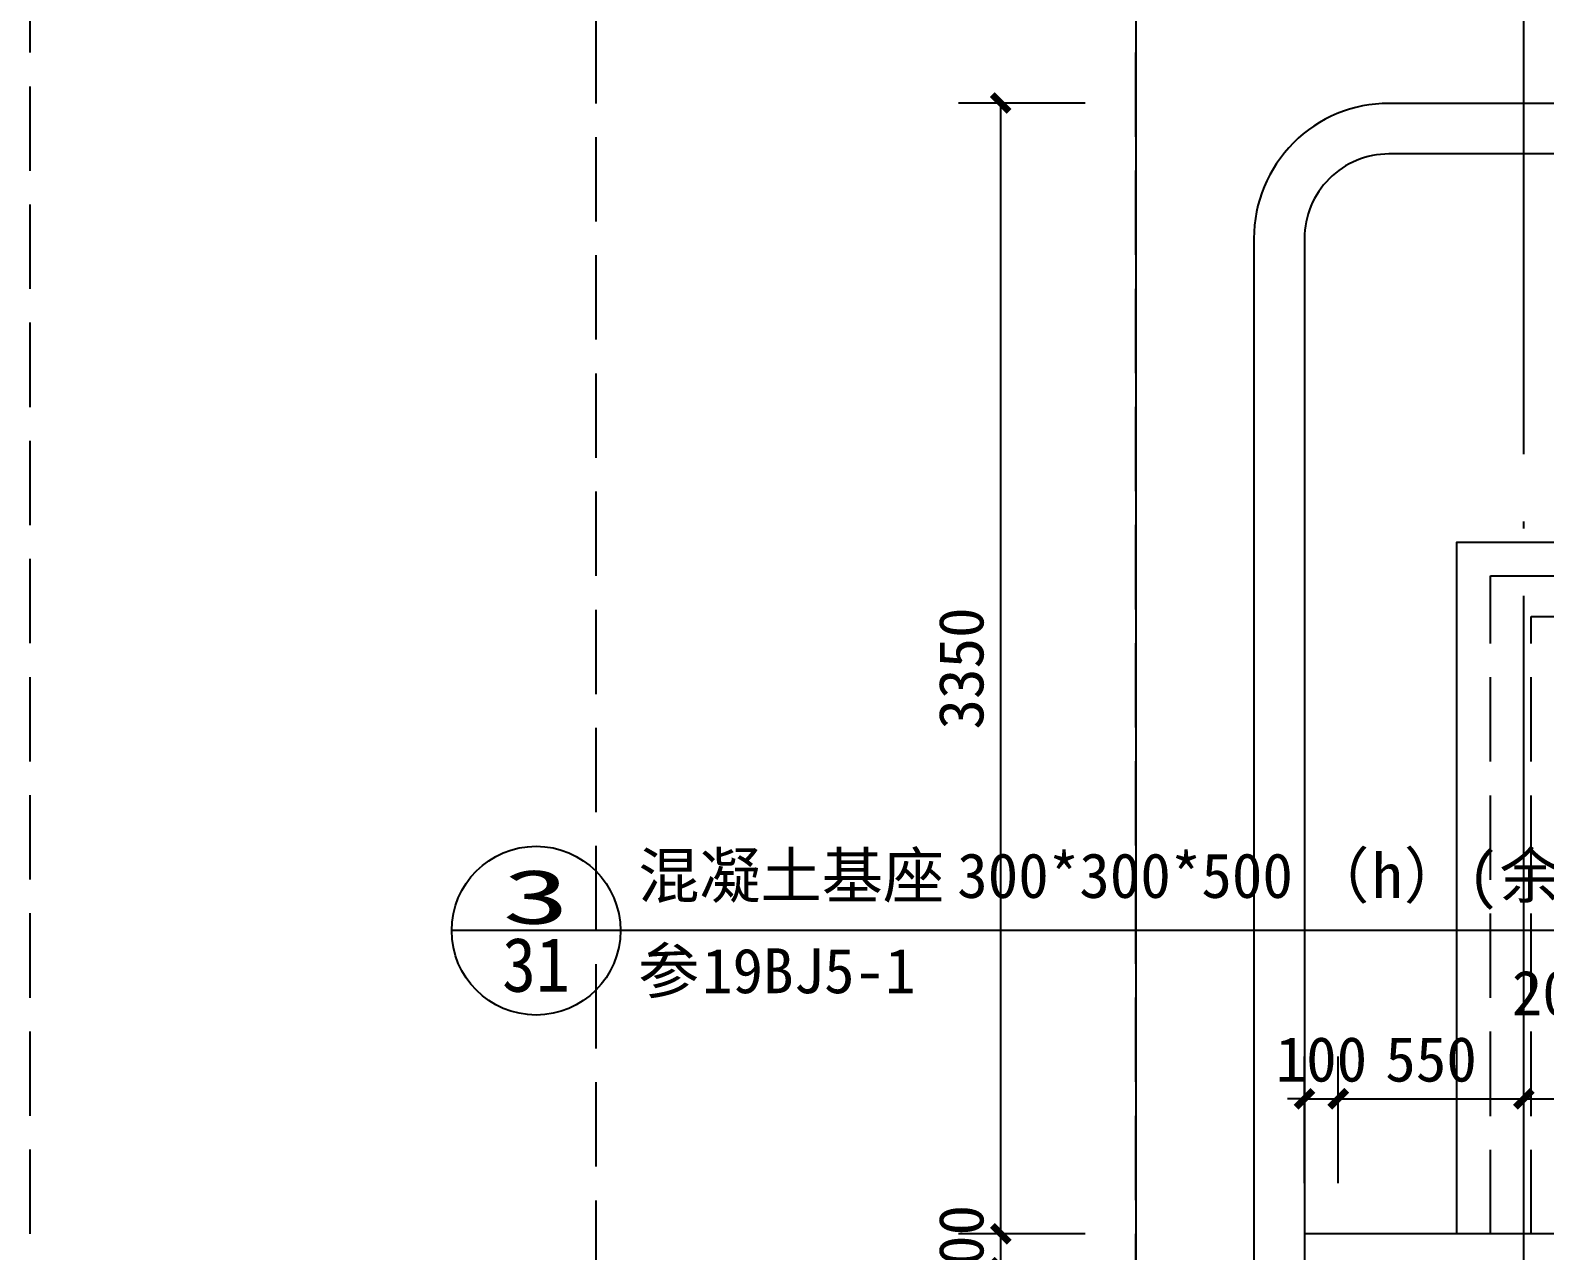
# Model space of a CAD drawing. Extents: x -10817 to 167545, y 26551 to 157048.
# Drawn here: x 63300 to 67787, y 54152 to 57767 of the extents above; entities that cross this region are included whole.
import ezdxf
from ezdxf.enums import TextEntityAlignment as Align
from ezdxf.xclip import XClip

# ---------------------------------------------------------------- set-up
doc = ezdxf.new("R2010")
doc.units = 0
doc.header["$LTSCALE"] = 1000
doc.header["$MEASUREMENT"] = 0
doc.header["$XCLIPFRAME"] = 0
for name, pattern in [('125-北侧门头屋面$0$__DASH', [0.35, 0.25, -0.1]), ('DASH', [0.35, 0.25, -0.1]), ('DOTE', [2.42, 2, -0.2, 0.02, -0.2])]:
    doc.linetypes.add(name, pattern=pattern)
doc.layers.get('Defpoints').update_dxf_attribs({"color": 30, "linetype": 'DASH'})
for name, color, linetype in [('125-北侧门头屋面$0$A-ROOF', 241, 'Continuous'), ('125-核心筒-标准层$0$A-WALL-BLOK', 131, 'Continuous'), ('A-ANNO-DIMS', 3, 'Continuous'), ('A-ANNO-DOTE', 10, 'DOTE'), ('A-ANNO-INDX', 3, 'Continuous'), ('A-ANNO-SYMB', 3, 'Continuous'), ('A-ANNO-TEXT', 7, 'Continuous')]:
    doc.layers.add(name, color=color, linetype=linetype)
doc.styles.add('_TCH_DIM', font='')
doc.styles.add('_TCH_DIM_T3', font='')
doc.styles.add('_TCH_LABEL', font='')
doc.styles.get('_TCH_DIM').set_extended_font_data('SimSun')
doc.styles.get('_TCH_DIM_T3').set_extended_font_data('SimSun')
doc.styles.get('_TCH_LABEL').set_extended_font_data('SimSun')
doc.dimstyles.new('_TCH_ARCH&&50', dxfattribs={"dimtxt": 132.911392, "dimasz": 50, "dimexe": 125, "dimexo": 150, "dimgap": 50, "dimtad": 1, "dimdec": 0, "dimzin": 0, "dimdsep": 46, "dimtxsty": '_TCH_DIM_T3', "dimblk": 'ARCHTICK', "dimcen": 0.09, "dimclrt": 7, "dimazin": 2, "dimtfac": 1, "dimtdec": 0, "dimtix": 1, "dimtmove": 2, "dimatfit": 3, "dimfxl": 50, "dimtolj": 1, "dimtzin": 0, "dimarcsym": 0})

# ---------------------------------------------------------------- blocks, each defined once
blk = doc.blocks.new('125-核心筒-标准层')
at = {"layer": '125-核心筒-标准层$0$A-WALL-BLOK'}
for p, q in [((-1550, 8850), (-2400, 8850)), ((-2400, 8850), (-2400, 7600))]:
    blk.add_line(p, q, dxfattribs=at)
blk = doc.blocks.new('125-北侧门头屋面')
at = {"layer": '125-北侧门头屋面$0$A-ROOF', "elevation": 0}
for points in [[(2400, 9050), (2400, 12199.1), (-2150, 12199.1, 0.414214), (-2550, 11799.1), (-2550, 7300)], [(2400, 12049.1), (-2150, 12049.1, 0.414214), (-2400, 11799.1), (-2400, 7300)]]:
    blk.add_lwpolyline(points, format="xyb", dxfattribs=at)
blk.add_lwpolyline([(-1948.7, 8849), (-1948.7, 10899.1), (1251.3, 10899.1), (1251.3, 8849)], dxfattribs=at)
at = {"layer": '125-北侧门头屋面$0$A-ROOF', "linetype": '125-北侧门头屋面$0$__DASH', "elevation": 0}
for points in [[(-1848.7, 8849), (-1848.7, 10799.1), (1151.3, 10799.1), (1151.3, 8849)], [(-1728.7, 8849), (-1728.7, 10679.1), (1031.3, 10679.1), (1031.3, 8849)]]:
    blk.add_lwpolyline(points, dxfattribs=at)
blk = doc.blocks.new('_ArchTick')
at = {"color": 0, "linetype": 'ByBlock', "const_width": 0.4}
blk.add_lwpolyline([(-0.5, -0.5), (0.5, 0.5)], dxfattribs=at)
blk = doc.blocks.new('*D993')
at = {"layer": 'A-ANNO-DIMS', "color": 0, "lineweight": -2, "transparency": 16777216}
for p, q in [((67075, 54351.7), (67075, 54726.7)), ((67175, 54351.7), (67175, 54726.7)), ((67075, 54601.7), (67025, 54601.7)), ((67075, 54601.7), (67175, 54601.7)), ((67175, 54601.7), (67225, 54601.7))]:
    blk.add_line(p, q, dxfattribs=at)
at = {"layer": 'Defpoints', "color": 0, "transparency": 16777216}
for p in [(67175, 54601.7), (67075, 54201.7), (67175, 54201.7)]:
    blk.add_point(p, dxfattribs=at)
at = {"layer": 'A-ANNO-DIMS', "color": 0, "lineweight": -2, "transparency": 16777216, "xscale": 50, "yscale": 50, "zscale": 50}
blk.add_blockref('_ArchTick', (67075, 54601.7), dxfattribs=at)
at = {"layer": 'A-ANNO-DIMS', "color": 0, "lineweight": -2, "transparency": 16777216, "xscale": 50, "yscale": 50, "zscale": 50, "rotation": 180}
blk.add_blockref('_ArchTick', (67175, 54601.7), dxfattribs=at)
at = {"layer": 'A-ANNO-DIMS', "color": 7, "transparency": 16777216, "insert": (67125, 54718.1), "char_height": 132.91, "attachment_point": 5, "style": '_TCH_DIM_T3'}
blk.add_mtext('\\A1;100', dxfattribs=at)
blk = doc.blocks.new('*D994')
at = {"layer": 'A-ANNO-DIMS', "color": 0, "lineweight": -2, "transparency": 16777216}
for p, q in [((67175, 54351.7), (67175, 54726.7)), ((67725, 54351.7), (67725, 54726.7)), ((67175, 54601.7), (67725, 54601.7))]:
    blk.add_line(p, q, dxfattribs=at)
at = {"layer": 'Defpoints', "color": 0, "transparency": 16777216}
for p in [(67725, 54601.7), (67175, 54201.7), (67725, 54201.7)]:
    blk.add_point(p, dxfattribs=at)
at = {"layer": 'A-ANNO-DIMS', "color": 0, "lineweight": -2, "transparency": 16777216, "xscale": 50, "yscale": 50, "zscale": 50, "rotation": 180}
blk.add_blockref('_ArchTick', (67175, 54601.7), dxfattribs=at)
at = {"layer": 'A-ANNO-DIMS', "color": 0, "lineweight": -2, "transparency": 16777216, "xscale": 50, "yscale": 50, "zscale": 50}
blk.add_blockref('_ArchTick', (67725, 54601.7), dxfattribs=at)
at = {"layer": 'A-ANNO-DIMS', "color": 7, "transparency": 16777216, "insert": (67450, 54718.1), "char_height": 132.91, "attachment_point": 5, "style": '_TCH_DIM_T3'}
blk.add_mtext('\\A1;550', dxfattribs=at)
blk = doc.blocks.new('*D995')
at = {"layer": 'A-ANNO-DIMS', "color": 0, "lineweight": -2, "transparency": 16777216}
for p, q in [((67725, 54351.7), (67725, 54726.7)), ((67925, 54351.7), (67925, 54726.7)), ((67725, 54601.7), (67925, 54601.7))]:
    blk.add_line(p, q, dxfattribs=at)
at = {"layer": 'Defpoints', "color": 0, "transparency": 16777216}
for p in [(67925, 54601.7), (67725, 54201.7), (67925, 54201.7)]:
    blk.add_point(p, dxfattribs=at)
at = {"layer": 'A-ANNO-DIMS', "color": 0, "lineweight": -2, "transparency": 16777216, "xscale": 50, "yscale": 50, "zscale": 50, "rotation": 180}
blk.add_blockref('_ArchTick', (67725, 54601.7), dxfattribs=at)
at = {"layer": 'A-ANNO-DIMS', "color": 0, "lineweight": -2, "transparency": 16777216, "xscale": 50, "yscale": 50, "zscale": 50}
blk.add_blockref('_ArchTick', (67925, 54601.7), dxfattribs=at)
at = {"layer": 'A-ANNO-DIMS', "color": 7, "transparency": 16777216, "insert": (67825, 54914.2), "char_height": 132.91, "attachment_point": 5, "style": '_TCH_DIM_T3'}
blk.add_mtext('\\A1;200', dxfattribs=at)
blk = doc.blocks.new('*D1072')
at = {"layer": 'A-ANNO-DIMS', "color": 0, "lineweight": -2, "transparency": 16777216}
for p, q in [((66175, 54201.7), (66175, 54251.7)), ((66425, 54201.7), (66050, 54201.7)), ((66175, 54101.7), (66175, 54201.7)), ((66425, 54101.7), (66050, 54101.7)), ((66175, 54101.7), (66175, 54051.7))]:
    blk.add_line(p, q, dxfattribs=at)
at = {"layer": 'Defpoints', "color": 0, "transparency": 16777216}
for p in [(66175, 54201.7), (66575, 54201.7), (66575, 54101.7)]:
    blk.add_point(p, dxfattribs=at)
at = {"layer": 'A-ANNO-DIMS', "color": 0, "lineweight": -2, "transparency": 16777216, "xscale": 50, "yscale": 50, "zscale": 50}
for p, rotation in [((66175, 54201.7), 270), ((66175, 54101.7), 90)]:
    blk.add_blockref('_ArchTick', p, dxfattribs=dict(at, rotation=rotation))
at = {"layer": 'A-ANNO-DIMS', "color": 7, "transparency": 16777216, "insert": (66058.5, 54151.7), "char_height": 132.91, "attachment_point": 5, "rotation": 90, "style": '_TCH_DIM_T3'}
blk.add_mtext('\\A1;100', dxfattribs=at)
blk = doc.blocks.new('*D1073')
at = {"layer": 'A-ANNO-DIMS', "color": 0, "lineweight": -2, "transparency": 16777216}
for p, q in [((66425, 57551.7), (66050, 57551.7)), ((66175, 54201.7), (66175, 57551.7)), ((66425, 54201.7), (66050, 54201.7))]:
    blk.add_line(p, q, dxfattribs=at)
at = {"layer": 'Defpoints', "color": 0, "transparency": 16777216}
for p in [(66175, 57551.7), (66575, 57551.7), (66575, 54201.7)]:
    blk.add_point(p, dxfattribs=at)
at = {"layer": 'A-ANNO-DIMS', "color": 0, "lineweight": -2, "transparency": 16777216, "xscale": 50, "yscale": 50, "zscale": 50}
for p, rotation in [((66175, 57551.7), 90), ((66175, 54201.7), 270)]:
    blk.add_blockref('_ArchTick', p, dxfattribs=dict(at, rotation=rotation))
at = {"layer": 'A-ANNO-DIMS', "color": 7, "transparency": 16777216, "insert": (66058.5, 55876.7), "char_height": 132.91, "attachment_point": 5, "rotation": 90, "style": '_TCH_DIM_T3'}
blk.add_mtext('\\A1;3350', dxfattribs=at)

msp = doc.modelspace()

# ---------------------------------------------------------------- linework, layer by layer
at = {"layer": 'A-ANNO-DOTE'}
msp.add_lwpolyline([(67725, 49251.7), (67725, 59150.8)], dxfattribs=at)
at = {"layer": 'A-ANNO-INDX'}
for p, q in [((65048.4, 55099.9), (64548.4, 55099.9)), ((68172.4, 55099.9), (65048.4, 55099.9))]:
    msp.add_line(p, q, dxfattribs=at)
msp.add_circle((64798.4, 55099.9), 250, dxfattribs=at)
at = {"layer": 'A-ANNO-SYMB'}
msp.add_lwpolyline([(66575, 57950.8), (66575, 51457.5), (66680, 51419.3), (66470, 51382.2), (66575, 51345), (66575, 44851.7)], dxfattribs=at)
at = {"layer": 'Defpoints'}
for points in [[(63300, 65751.2), (100350, 65751.2), (100350, 37051.2), (63300, 37051.2)], [(64975, 43251.7), (73975, 43251.7), (73975, 59550.8), (64975, 59550.8)], [(66575, 57950.8), (72375, 57950.8), (72375, 44851.7), (66575, 44851.7)]]:
    msp.add_lwpolyline(points, close=True, dxfattribs=at)

# ---------------------------------------------------------------- block references
msp.add_blockref('125-北侧门头屋面', (69475, 45351.7))
ref = msp.add_blockref('125-核心筒-标准层', (69475, 45351.7))
XClip(ref).set_block_clipping_path([(-2899.9999309191, -500), (2900.0220464051, 12599.0639831296)])

# ---------------------------------------------------------------- texts
at = {"layer": 'A-ANNO-TEXT', "color": 7, "style": '_TCH_DIM'}
for s, height, p in [('混凝土基座', 132.91, (65100.9, 55196.8)), ('300*300*500', 132.911, (66046.1, 55196.8)), ('（', 132.9, (67085.8, 55196.8)), ('h', 132.9, (67274.8, 55196.8)), ('）', 132.9, (67369.3, 55196.8)), ('(', 132.9, (67558.3, 55196.8)), ('余同', 132.91, (67652.8, 55196.8)), ('参', 132.9, (65100.9, 54914.5)), ('19BJ5-1', 132.91, (65290, 54914.5))]:
    msp.add_text(s, height=height, dxfattribs=at).set_placement(p)
at = {"layer": 'A-ANNO-TEXT', "color": 7, "style": '_TCH_LABEL'}
for s, width, p, p2 in [('3', 1.757812, (64697.8, 55120.1), (64899.1, 55120.1)), ('31', 0.878906, (64697.8, 54918.8), (64899.1, 54918.8))]:
    msp.add_text(s, height=161, dxfattribs=dict(at, width=width)).set_placement(p, p2, align=Align.FIT)

# ---------------------------------------------------------------- dimensions: what is measured, and where the dimension line sits
at = {"layer": 'A-ANNO-DIMS'}
for p1, p2, picture, middle in [((66575, 54201.7), (66575, 57551.7), '*D1073', (66058.5, 55876.7)), ((67075, 54201.7), (67175, 54201.7), '*D993', (67125, 54718.1)), ((67175, 54201.7), (67725, 54201.7), '*D994', (67450, 54718.1)), ((66575, 54101.7), (66575, 54201.7), '*D1072', (66058.5, 54151.7))]:
    dim = msp.add_aligned_dim(p1=p1, p2=p2, distance=400, dimstyle='_TCH_ARCH&&50', dxfattribs=at)
    dim.commit()
    dim.dimension.update_dxf_attribs({"geometry": picture, "text_midpoint": middle})
dim = msp.add_linear_dim(base=(67925, 54601.7), p1=(67725, 54201.7), p2=(67925, 54201.7), angle=0, dimstyle='_TCH_ARCH&&50', dxfattribs=at)
dim.commit()
dim.dimension.update_dxf_attribs({"geometry": '*D995', "text_midpoint": (67825, 54914.2), "dimtype": 129})

doc.saveas('drawing.dxf')
